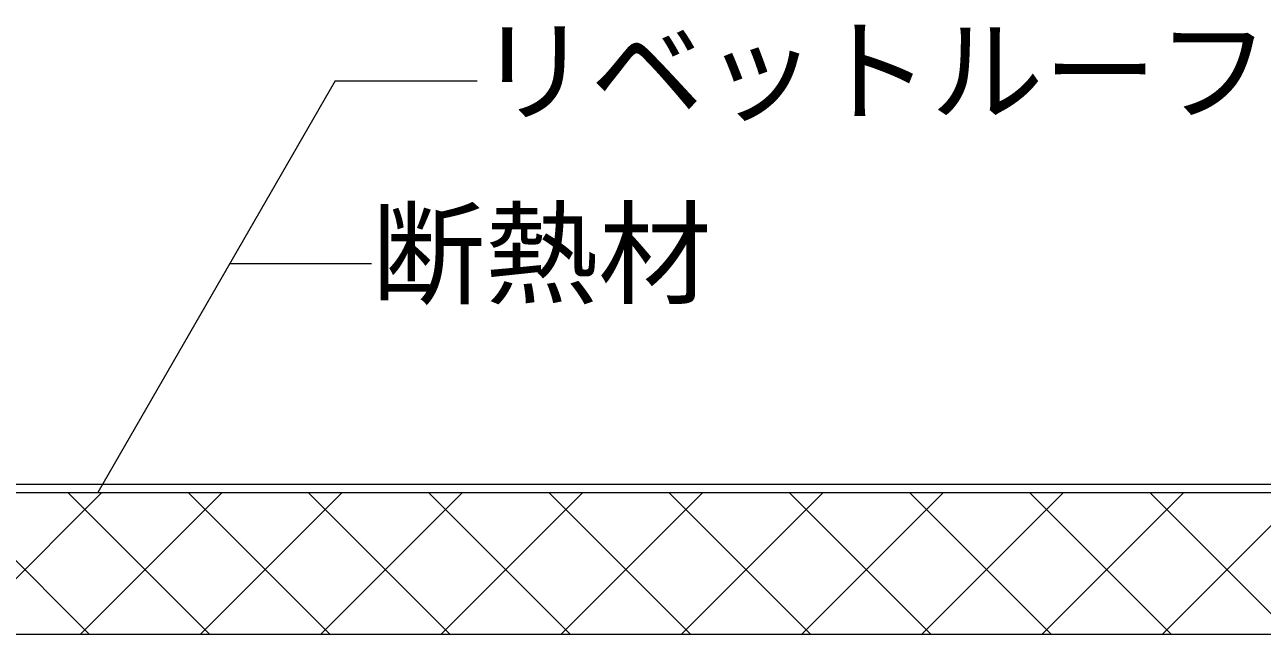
# Model space of a CAD drawing. Units: millimetres, scale not verified. Extents: x -675 to 675, y -471 to 460.
# Drawn here: x 0 to 218.4, y -96.2 to 11.3 of the extents above; entities that cross this region are included whole.
import ezdxf
from ezdxf.enums import TextEntityAlignment as Align

# ---------------------------------------------------------------- set-up
doc = ezdxf.new("R2010")
doc.units = ezdxf.units.MM
doc.header["$LTSCALE"] = 5
for name, color, linetype, lineweight in [('1-3_断熱材', 30, 'Continuous', 18), ('1-4_リベットルーフ', 6, 'Continuous', 18), ('E-E', 7, 'Continuous', 18)]:
    doc.layers.add(name, color=color, linetype=linetype, lineweight=lineweight)
doc.styles.add('ＭＳ ゴシック', font='')
doc.styles.get('ＭＳ ゴシック').set_extended_font_data('MS Gothic')

msp = doc.modelspace()

# ---------------------------------------------------------------- linework, layer by layer
at = {"layer": '1-3_断熱材', "color": 2}
for p, q in [((-221.598, -71.245), (329.376, -71.245)), ((-267.724, -96.245), (432.276, -96.245))]:
    msp.add_line(p, q, dxfattribs=at)
at = {"layer": '1-3_断熱材'}
for p, q in [((-13.607, -71.245), (11.393, -96.245)), ((-11.393, -96.245), (13.607, -71.245)), ((7.606, -71.245), (32.606, -96.245)), ((9.821, -96.245), (34.821, -71.245)), ((28.819, -71.245), (53.819, -96.245)), ((31.034, -96.245), (56.034, -71.245)), ((50.032, -71.245), (75.032, -96.245)), ((52.247, -96.245), (77.247, -71.245)), ((71.245, -71.245), (96.245, -96.245)), ((73.46, -96.245), (98.46, -71.245)), ((92.459, -71.245), (117.459, -96.245)), ((94.673, -96.245), (119.673, -71.245)), ((113.672, -71.245), (138.672, -96.245)), ((115.887, -96.245), (140.887, -71.245)), ((134.885, -71.245), (159.885, -96.245)), ((137.1, -96.245), (162.1, -71.245)), ((156.098, -71.245), (181.098, -96.245)), ((158.313, -96.245), (183.313, -71.245)), ((177.311, -71.245), (202.311, -96.245)), ((179.526, -96.245), (204.526, -71.245)), ((198.525, -71.245), (223.525, -96.245)), ((200.739, -96.245), (225.739, -71.245))]:
    msp.add_line(p, q, dxfattribs=at)
at = {"layer": '1-4_リベットルーフ'}
for p, q in [((-201.339, -69.745), (284.022, -69.745)), ((-201.96, -71.245), (284.424, -71.245))]:
    msp.add_line(p, q, dxfattribs=at)
at = {"layer": 'E-E'}
for p, q in [((54.804, 1.383), (12.872, -71.245)), ((54.804, 1.383), (79.804, 1.383)), ((36.2, -30.84), (61.2, -30.84))]:
    msp.add_line(p, q, dxfattribs=at)

# ---------------------------------------------------------------- texts
at = {"layer": 'E-E', "style": 'ＭＳ ゴシック'}
for s, p in [('リベットルーフ', (79.804, -8.617)), ('断熱材', (61.2, -40.84))]:
    msp.add_text(s, height=14.66, dxfattribs=at).set_placement(p, align=Align.BOTTOM_LEFT)

doc.saveas('drawing.dxf')
